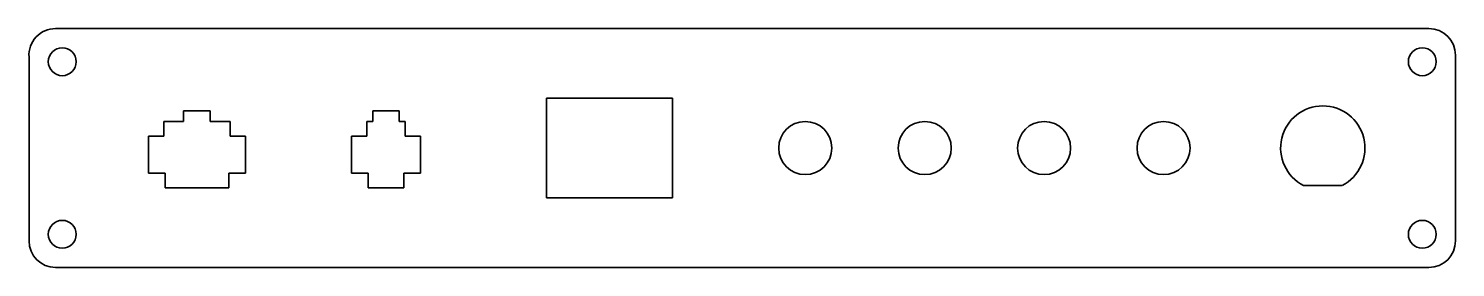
# Model space of a CAD drawing. Header units: millimetres. Extents: x 0 to 215, y 0 to 36.
import ezdxf

# ---------------------------------------------------------------- set-up
doc = ezdxf.new("R2010")
doc.units = ezdxf.units.MM
doc.layers.add('SIMUMAK Visible (ISO)', color=7, linetype='Continuous', lineweight=35)

# ---------------------------------------------------------------- blocks, each defined once
blk = doc.blocks.new('2DOF-150-17-IFAC-03_Sheet_VIEW1')
at = {"layer": 'SIMUMAK Visible (ISO)'}
for p, q in [((-103.5, 18), (103.51, 18)), ((-107.49, -14), (-107.49, 13.71)), ((107.51, 14), (107.51, -14)), ((-29.49, 7.5), (-10.49, 7.5)), ((-29.49, -7.5), (-29.49, 7.5)), ((-10.49, 7.5), (-10.49, -7.5)), ((-84.19, 5.6), (-80.19, 5.6)), ((-84.19, 4), (-84.19, 5.6)), ((-80.19, 5.6), (-80.19, 4)), ((-55.69, 5.6), (-51.69, 5.6)), ((-55.69, 4), (-55.69, 5.6)), ((-51.69, 5.6), (-51.69, 4)), ((-87.19, 4), (-84.19, 4)), ((-87.19, 1.8), (-87.19, 4)), ((-80.19, 4), (-77.19, 4)), ((-77.19, 4), (-77.19, 1.8)), ((-56.59, 4), (-55.69, 4)), ((-56.59, 1.8), (-56.59, 4)), ((-51.69, 4), (-50.79, 4)), ((-50.79, 4), (-50.79, 1.8)), ((-89.49, 1.8), (-87.19, 1.8)), ((-89.49, -3.8), (-89.49, 1.8)), ((-77.19, 1.8), (-74.89, 1.8)), ((-74.89, 1.8), (-74.89, -3.8)), ((-58.89, 1.8), (-56.59, 1.8)), ((-58.89, -3.8), (-58.89, 1.8)), ((-50.79, 1.8), (-48.49, 1.8)), ((-48.49, 1.8), (-48.49, -3.8)), ((-86.99, -3.8), (-89.49, -3.8)), ((-86.99, -6), (-86.99, -3.8)), ((-77.39, -3.8), (-77.39, -6)), ((-74.89, -3.8), (-77.39, -3.8)), ((-56.39, -3.8), (-58.89, -3.8)), ((-56.39, -6), (-56.39, -3.8)), ((-50.99, -3.8), (-50.99, -6)), ((-48.49, -3.8), (-50.99, -3.8)), ((-77.39, -6), (-86.99, -6)), ((-50.99, -6), (-56.39, -6)), ((90.4, -5.65), (84.61, -5.65)), ((-10.49, -7.5), (-29.49, -7.5)), ((103.51, -18), (-103.49, -18))]:
    blk.add_line(p, q, dxfattribs=at)
for centre, radius in [((-102.49, 13), 2.1), ((102.51, 13), 2.1), ((9.51, 0), 4), ((27.51, 0), 4), ((45.51, 0), 4), ((63.51, 0), 4), ((-102.49, -13), 2.1), ((102.51, -13), 2.1)]:
    blk.add_circle(centre, radius, dxfattribs=at)
at = {"layer": 'SIMUMAK Visible (ISO)', "extrusion": (0, 0, -1)}
for centre, radius, start, end in [((103.51, 14), 4, 355.9073, 90.1406), ((-103.51, 14), 4, 90, 180), ((-87.51, 0), 6.35, 297.1564, 242.8436), ((103.49, -14), 4, 270, 0), ((-103.51, -14), 4, 180, 270)]:
    blk.add_arc(centre, radius, start, end, dxfattribs=at)

msp = doc.modelspace()

# ---------------------------------------------------------------- block references
msp.add_blockref('2DOF-150-17-IFAC-03_Sheet_VIEW1', (107.49, 18))

doc.saveas('drawing.dxf')
